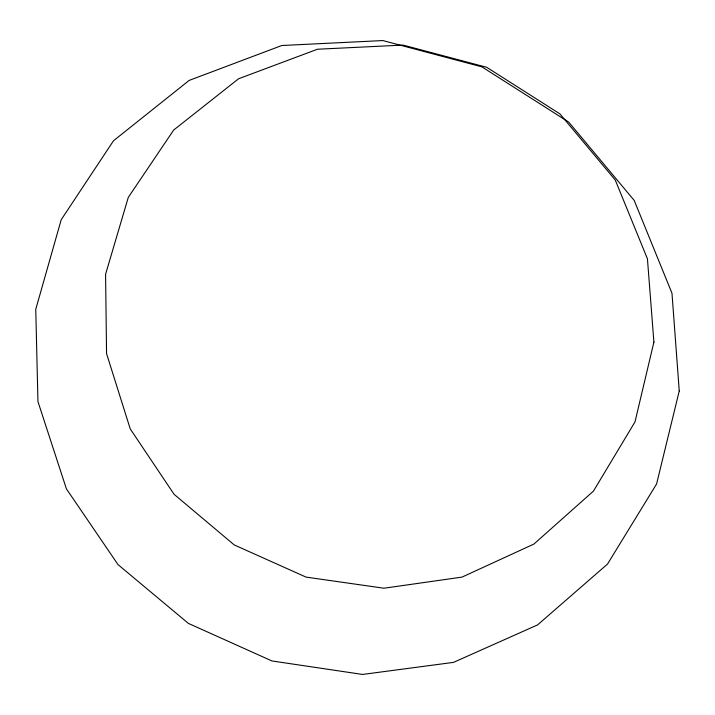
<?xml version="1.0" encoding="UTF-8"?>
<svg xmlns="http://www.w3.org/2000/svg" width="715" height="715" viewBox="0 0 715 715"><rect width="100%" height="100%" fill="white"/><g stroke="black" fill="none" stroke-linecap="round" stroke-linejoin="round"><path stroke-width="1.07" d="M653.903 342.11L635 421.895L593.477 491.071L533.908 544.07L461.997 577.112L383.955 588.222L306.047 577.103L234.261 544.946L174.076 494.297L130.237 428.884L106.553 353.585L105.579 274.229L128.289 197.394L173.682 130.032L238.56 78.775L317.469 49.237L403.028 45.081L486.718 67.299L559.943 113.9L615.275 180.064L647.433 258.812L653.903 342.11M679.25 390.962L656.585 483.992L607.5 564.081L537.555 624.919L453.516 662.376L362.585 674.442L271.941 660.955L188.358 623.382L118.038 564.627L66.415 488.872L37.949 401.58L35.75 309.345L61.213 219.711L113.497 140.766L189.109 80.438L281.781 45.519L382.811 40.558L481.937 66.879L568.729 122.113L634.187 200.397L671.984 293.248L679.25 390.962"/></g></svg>
